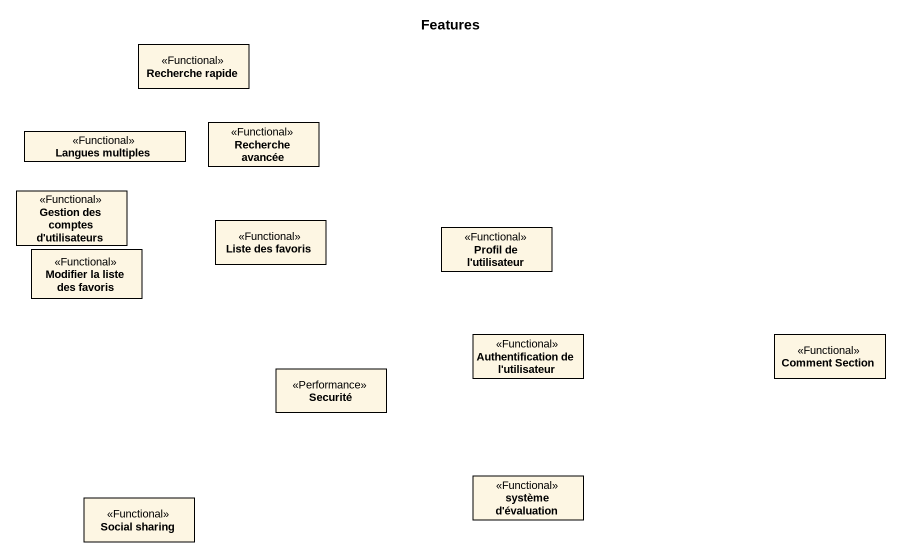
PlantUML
@startuml
title Features
hide circle
hide empty members
class "Recherche rapide" as Recherche_rapide <<Functional>>
class "Recherche avancée" as Recherche_avancée <<Functional>>
class "Langues multiples" as Langues_multiples <<Functional>>
class "Gestion des comptes d'utilisateurs" as Gestion_des_comptes_d <<Functional>>
class "Liste des favoris" as Liste_des_favoris <<Functional>>
class "Modifier la liste des favoris" as Modifier_la_liste_des <<Functional>>
class "Profil de l'utilisateur" as Profil_de_l_utilisateur <<Functional>>
class "Authentification de l'utilisateur" as Authentification_de_l <<Functional>>
class "Comment Section" as Comment_Section <<Functional>>
class Securité <<Performance>>
class "système d'évaluation" as système_d_évaluation <<Functional>>
class "Social sharing" as Social_sharing <<Functional>>
@enduml
